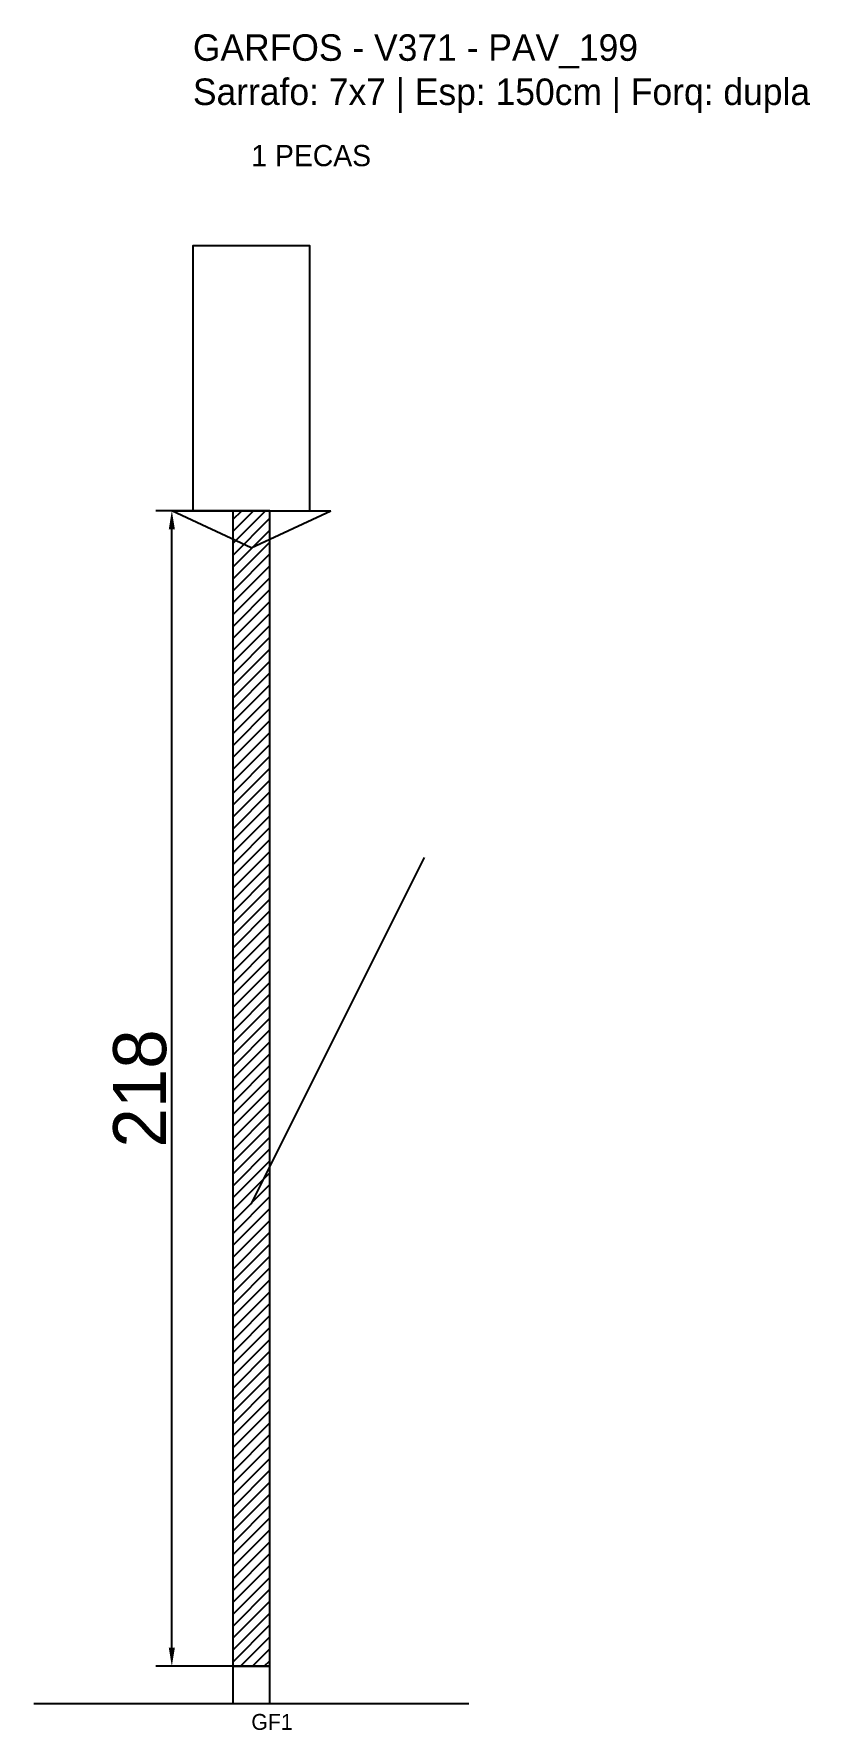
# Model space of a CAD drawing. Header units: metres. Extents: x -30 to 116, y -12 to 308.
import ezdxf

# ---------------------------------------------------------------- set-up
doc = ezdxf.new("R2010")
doc.units = ezdxf.units.M
for name, color, linetype in [('BARRA_ANCORAGEM', 1, 'Continuous'), ('COTA', 241, 'Continuous'), ('GARFOS OK', 3, 'Continuous'), ('NOME DA VIGA', 6, 'Continuous'), ('SARR_7x7', 40, 'Continuous'), ('VIGAS', 3, 'Continuous')]:
    doc.layers.add(name, color=color, linetype=linetype)
doc.dimstyles.new('EZ DXF', dxfattribs={"dimtxt": 10, "dimasz": 3.5, "dimexe": 3, "dimexo": 1.5, "dimgap": 1, "dimtad": 1, "dimdec": 1, "dimdsep": 46, "dimcen": 2.5, "dimazin": 3, "dimtfac": 1, "dimtmove": 0, "dimatfit": 3})

msp = doc.modelspace()

# ---------------------------------------------------------------- hatches: boundary and pattern name
at = {"layer": 'COTA'}
h = msp.add_hatch(dxfattribs=at)
h.set_pattern_fill('ANSI31', scale=0.5)
h.paths.add_polyline_path([(7.521675, 0), (14.521675, 0), (14.521675, 218), (7.521675, 218)])

# ---------------------------------------------------------------- linework, layer by layer
at = {"layer": 'BARRA_ANCORAGEM'}
msp.add_line((11.021675, 87.2), (43.721675, 152.6), dxfattribs=at)
at = {"layer": 'GARFOS OK'}
for p, q in [((11.021675, 211), (-3.978325, 218)), ((-3.978325, 218), (26.021675, 218)), ((11.021675, 211), (26.021675, 218))]:
    msp.add_line(p, q, dxfattribs=at)
at = {"layer": 'GARFOS OK', "linetype": 'CONTINUOUS'}
msp.add_line((-30, -7), (52.04335, -7), dxfattribs=at)
at = {"layer": 'GARFOS OK'}
msp.add_lwpolyline([(7.521675, 0), (14.521675, 0), (14.521675, 218), (7.521675, 218), (7.521675, 0)], dxfattribs=at)
at = {"layer": 'SARR_7x7'}
msp.add_lwpolyline([(7.521675, -7), (14.521675, -7), (14.521675, 0), (7.521675, 0), (7.521675, -7)], dxfattribs=at)
at = {"layer": 'VIGAS'}
msp.add_lwpolyline([(0, 218), (22.04335, 218), (22.04335, 268), (0, 268), (0, 218)], dxfattribs=at)

# ---------------------------------------------------------------- texts
at = {"layer": 'NOME DA VIGA'}
for s, height, p in [('1 PECAS', 4, (11.021675, 283)), ('GF1', 3, (11.021675, -12))]:
    msp.add_text(s, height=height, dxfattribs=at).set_placement(p)
at = {"layer": 'NOME DA VIGA', "insert": (0, 293), "char_height": 5, "attachment_point": 7}
msp.add_mtext('GARFOS - V371 - PAV_199\\PSarrafo: 7x7 | Esp: 150cm | Forq: dupla', dxfattribs=at)

# ---------------------------------------------------------------- dimensions: what is measured, and where the dimension line sits
at = {"layer": 'COTA'}
msp.add_linear_dim(base=(-3.978325, 0), p1=(11.021675, 0), p2=(11.021675, 218), angle=90, dimstyle='EZ DXF', dxfattribs=at).render()

doc.saveas('drawing.dxf')
